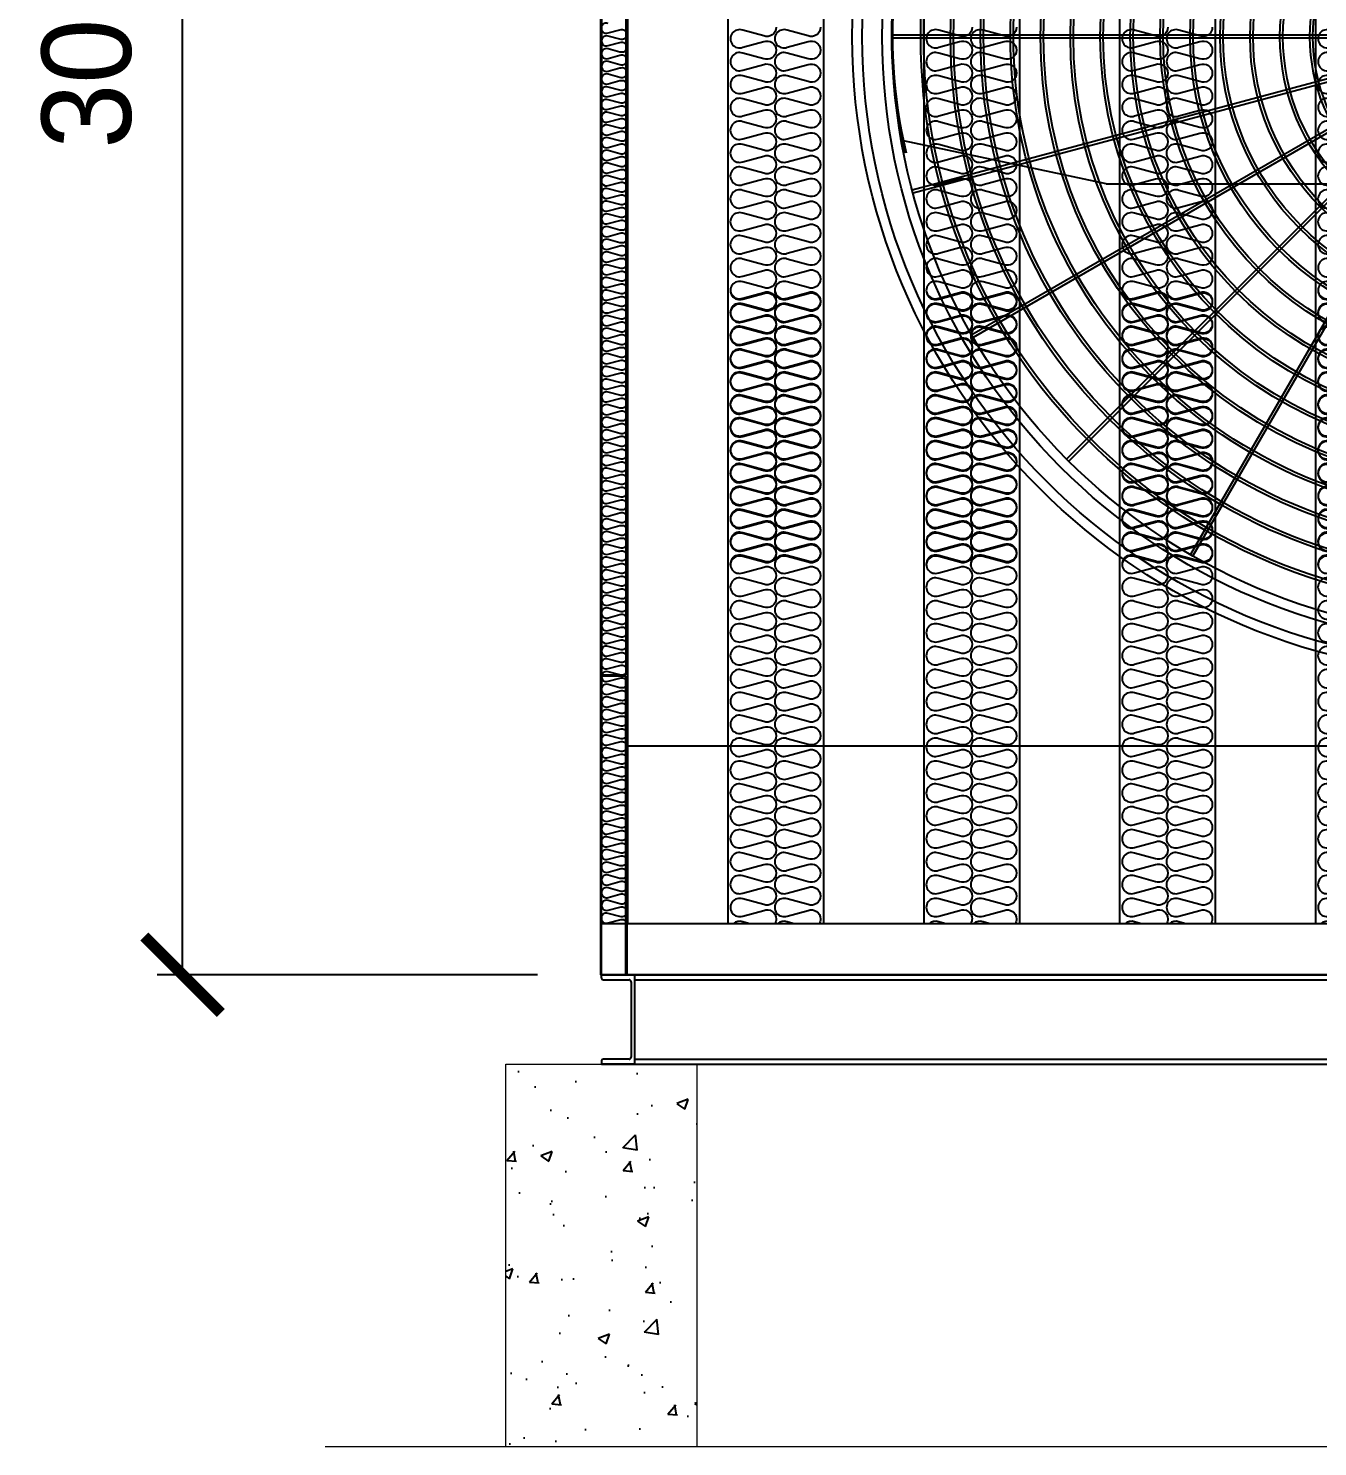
# Model space of a CAD drawing. Header units: millimetres. Extents: x 2376 to 31783, y 3878 to 24674.
# Drawn here: x 5422 to 7445, y 9331 to 11557 of the extents above; entities that cross this region are included whole.
import ezdxf

# ---------------------------------------------------------------- set-up
doc = ezdxf.new("R2010")
doc.units = ezdxf.units.MM
doc.linetypes.add('HIDDEN', pattern=[0.375, 0.25, -0.125])
for name, color, linetype in [('LINE', 7, 'Continuous'), ('SMS', 220, 'Continuous'), ('냉각탑', 4, 'Continuous'), ('냉각탑_dim', 1, 'Continuous'), ('냉각탑_찬넬방진', 1, 'Continuous')]:
    doc.layers.add(name, color=color, linetype=linetype)
doc.styles.add('HY울릉도L', font='')
doc.styles.get('HY울릉도L').set_extended_font_data('HY울릉도L')
doc.dimstyles.new('성지DIM', dxfattribs={"dimtxt": 3.5, "dimasz": 3, "dimexe": 1, "dimexo": 2.5, "dimgap": 2, "dimtad": 1, "dimdec": 0, "dimzin": 3, "dimdsep": 46, "dimtxsty": 'HY울릉도L', "dimblk": 'ARCHTICK', "dimcen": -2, "dimclrd": 256, "dimclre": 256, "dimclrt": 7, "dimadec": 0, "dimazin": 0, "dimtfac": 1, "dimtdec": 0, "dimtofl": 0, "dimtmove": 0, "dimatfit": 3, "dimfxl": 1, "dimtolj": 1, "dimtzin": 0, "dimlwe": -1, "dimarcsym": 0})

# ---------------------------------------------------------------- blocks, each defined once
blk = doc.blocks.new('_ArchTick')
at = {"color": 0, "linetype": 'ByBlock', "const_width": 0.15}
blk.add_lwpolyline([(-0.5, -0.5), (0.5, 0.5)], dxfattribs=at)
blk = doc.blocks.new('*D593')
at = {"layer": 'Defpoints', "color": 0, "transparency": 16777216}
for p in [(5664, 13071.8), (6321.2, 13071.8), (6321.2, 10071.8)]:
    blk.add_point(p, dxfattribs=at)
at = {"layer": '냉각탑_dim', "transparency": 16777216}
for p, q in [((6221.2, 13071.8), (5624, 13071.8)), ((6221.2, 10071.8), (5624, 10071.8))]:
    blk.add_line(p, q, dxfattribs=at)
at = {"layer": '냉각탑_dim', "lineweight": -2, "transparency": 16777216}
blk.add_line((5664, 10071.8), (5664, 13071.8), dxfattribs=at)
at = {"layer": '냉각탑_dim', "lineweight": -2, "transparency": 16777216, "xscale": 120, "yscale": 120, "zscale": 120}
for p, rotation in [((5664, 13071.8), 90), ((5664, 10071.8), 270)]:
    blk.add_blockref('_ArchTick', p, dxfattribs=dict(at, rotation=rotation))
at = {"layer": '냉각탑_dim', "color": 7, "transparency": 16777216, "insert": (5514, 11571.8), "char_height": 140, "attachment_point": 5, "rotation": 90, "style": 'HY울릉도L'}
blk.add_mtext('\\A1;3000', dxfattribs=at)
blk = doc.blocks.new('A$C1FB73ED1')
for p, q in [((1277, 1342.9), (1277, 2480)), ((1283, 1342.9), (1283, 2480)), ((1260.8, 1340), (966.5, 2438.3)), ((1266.6, 1341.6), (972.3, 2439.9)), ((1293.4, 1341.6), (1587.7, 2439.9)), ((1299.2, 1340), (1593.5, 2438.3)), ((1245.9, 1333), (677.4, 2317.7)), ((1251.1, 1336), (682.6, 2320.7)), ((1308.9, 1336), (1877.4, 2320.7)), ((1314.1, 1333), (1882.6, 2317.7)), ((1233.4, 1322.4), (429.4, 2126.4)), ((1237.6, 1326.6), (433.6, 2130.6)), ((1322.4, 1326.6), (2126.4, 2130.6)), ((1326.6, 1322.4), (2130.6, 2126.4)), ((1224, 1308.9), (239.3, 1877.4)), ((1227, 1314.1), (242.3, 1882.6)), ((1333, 1314.1), (2317.7, 1882.6)), ((1336, 1308.9), (2320.7, 1877.4)), ((1220, 1299.2), (121.7, 1593.5)), ((1340, 1299.2), (2438.3, 1593.5)), ((1218.4, 1293.4), (120.1, 1587.7)), ((1341.6, 1293.4), (2439.9, 1587.7)), ((1217.1, 1283), (80, 1283)), ((1342.9, 1283), (2480, 1283)), ((1217.1, 1277), (80, 1277)), ((1218.4, 1266.6), (120.1, 972.3)), ((1220, 1260.8), (121.7, 966.5)), ((1224, 1251.1), (239.3, 682.6)), ((1336, 1251.1), (2320.7, 682.6)), ((1340, 1260.8), (2438.3, 966.5)), ((1341.6, 1266.6), (2439.9, 972.3)), ((1342.9, 1277), (2480, 1277)), ((1227, 1245.9), (242.3, 677.4)), ((1233.4, 1237.6), (429.4, 433.6)), ((1237.6, 1233.4), (433.6, 429.4)), ((1245.9, 1227), (677.4, 242.3)), ((1251.1, 1224), (682.6, 239.3)), ((1308.9, 1224), (1877.4, 239.3)), ((1314.1, 1227), (1882.6, 242.3)), ((1322.4, 1233.4), (2126.4, 429.4)), ((1326.6, 1237.6), (2130.6, 433.6)), ((1333, 1245.9), (2317.7, 677.4)), ((1260.8, 1220), (966.5, 121.7)), ((1266.6, 1218.4), (972.3, 120.1)), ((1277, 1217.1), (1277, 80)), ((1283, 1217.1), (1283, 80)), ((1293.4, 1218.4), (1587.7, 120.1)), ((1299.2, 1220), (1593.5, 121.7))]:
    blk.add_line(p, q)
for radius in [1280, 1260, 1220, 1200]:
    blk.add_circle((1280, 1280), radius)
at = {"ltscale": 5}
for radius in [1143, 1137, 1083, 1077, 1023, 1017, 963, 957, 903, 897, 843, 837, 783, 777, 723, 717, 663, 657, 603, 597, 543, 537, 483, 477, 423, 417, 363, 357, 303, 297, 243, 237, 183, 177, 123, 117, 63, 57, 40, 21]:
    blk.add_circle((1280, 1280), radius, dxfattribs=at)
at = {"color": 7}
blk.add_circle((1280, 1280), 273.5, dxfattribs=at)
at = {"layer": 'LINE', "color": 7}
for p, q in [((1368.2, 2477.5), (1368.2, 1567)), ((985.2, 2053.4), (1071.5, 2459.4)), ((985.2, 2053.4), (985.2, 1550)), ((1130.8, 1567), (1369.4, 1567)), ((1130.8, 1567), (1369.4, 1567)), ((1130.8, 1567), (1130.8, 1549)), ((1130.8, 1567), (1130.8, 1549)), ((1369.4, 1567), (1369.4, 1549)), ((1369.4, 1567), (1369.4, 1549)), ((2111.5, 1574.8), (1550, 1574.8)), ((1550, 1429.2), (1550, 1574.8)), ((1550, 1429.2), (1550, 1574.8)), ((2111.5, 1574.8), (2457.5, 1488.5)), ((1130.8, 1550), (985.2, 1550)), ((1130.8, 1550), (985.2, 1550)), ((1130.8, 1549), (1230.5, 1549)), ((1130.8, 1549), (1230.5, 1549)), ((1329.5, 1549), (1369.4, 1549)), ((1329.5, 1549), (1369.4, 1549)), ((1549, 1429.2), (1549, 1329.5)), ((1549, 1429.2), (1549, 1329.5)), ((1567, 1429.2), (1549, 1429.2)), ((1567, 1429.2), (1549, 1429.2)), ((1567, 1429.2), (1567, 1190.6)), ((1567, 1429.2), (1567, 1190.6)), ((84.4, 1368.2), (993, 1368.2)), ((84.4, 1368.2), (993, 1368.2)), ((993, 1130.8), (993, 1369.4)), ((993, 1130.8), (993, 1369.4)), ((993, 1369.4), (1011, 1369.4)), ((993, 1369.4), (1011, 1369.4)), ((993, 1130.8), (993, 1369.4)), ((993, 1130.8), (993, 1369.4)), ((993, 1369.4), (1011, 1369.4)), ((993, 1369.4), (1011, 1369.4)), ((1011, 1329.5), (1011, 1369.4)), ((1011, 1329.5), (1011, 1369.4)), ((1011, 1329.5), (1011, 1369.4)), ((1011, 1329.5), (1011, 1369.4)), ((1011, 1130.8), (1011, 1230.5)), ((1011, 1130.8), (1011, 1230.5)), ((1011, 1130.8), (1011, 1230.5)), ((1011, 1130.8), (1011, 1230.5)), ((1549, 1230.5), (1549, 1190.6)), ((1549, 1230.5), (1549, 1190.6)), ((1567, 1190.6), (1549, 1190.6)), ((1567, 1190.6), (1549, 1190.6)), ((2475.6, 1191.8), (1567, 1191.8)), ((993, 1130.8), (1011, 1130.8)), ((993, 1130.8), (1011, 1130.8)), ((993, 1130.8), (1011, 1130.8)), ((993, 1130.8), (1011, 1130.8)), ((1010, 1130.8), (1010, 985.2)), ((1010, 1130.8), (1010, 985.2)), ((1010, 1130.8), (1010, 985.2)), ((1010, 1130.8), (1010, 985.2)), ((508.5, 985.2), (102.5, 1071.5)), ((1230.5, 1011), (1190.6, 1011)), ((1190.6, 993), (1190.6, 1011)), ((1230.5, 1011), (1190.6, 1011)), ((1190.6, 993), (1190.6, 1011)), ((1429.2, 1011), (1329.5, 1011)), ((1429.2, 1011), (1329.5, 1011)), ((1429.2, 993), (1429.2, 1011)), ((1429.2, 993), (1429.2, 1011)), ((1429.2, 1010), (1574.8, 1010)), ((1429.2, 1010), (1574.8, 1010)), ((1574.8, 506.6), (1574.8, 1010)), ((508.5, 985.2), (1010, 985.2)), ((508.5, 985.2), (1010, 985.2)), ((1429.2, 993), (1190.6, 993)), ((1429.2, 993), (1190.6, 993)), ((1191.8, 82.5), (1191.8, 993)), ((1574.8, 506.6), (1488.5, 100.6)), ((1512.8, 104.1), (1512.8, 106.1)), ((1166.8, 83), (1166.8, 85)), ((1393.2, 83), (1393.2, 85))]:
    blk.add_line(p, q, dxfattribs=at)
for points in [[(1272.3, 1594.4), (1268.5, 1587.9), (1272.3, 1581.4), (1279.8, 1581.4), (1283.5, 1587.9), (1279.8, 1594.4)], [(1272.3, 1594.4), (1268.5, 1587.9), (1272.3, 1581.4), (1279.8, 1581.4), (1283.5, 1587.9), (1279.8, 1594.4)], [(965.6, 1272.3), (972.1, 1268.5), (978.6, 1272.3), (978.6, 1279.8), (972.1, 1283.5), (965.6, 1279.8)], [(965.6, 1272.3), (972.1, 1268.5), (978.6, 1272.3), (978.6, 1279.8), (972.1, 1283.5), (965.6, 1279.8)], [(965.6, 1272.3), (972.1, 1268.5), (978.6, 1272.3), (978.6, 1279.8), (972.1, 1283.5), (965.6, 1279.8)], [(965.6, 1272.3), (972.1, 1268.5), (978.6, 1272.3), (978.6, 1279.8), (972.1, 1283.5), (965.6, 1279.8)], [(1594.4, 1287.7), (1587.9, 1291.5), (1581.4, 1287.7), (1581.4, 1280.2), (1587.9, 1276.5), (1594.4, 1280.2)], [(1594.4, 1287.7), (1587.9, 1291.5), (1581.4, 1287.7), (1581.4, 1280.2), (1587.9, 1276.5), (1594.4, 1280.2)], [(1287.7, 965.6), (1291.5, 972.1), (1287.7, 978.6), (1280.2, 978.6), (1276.5, 972.1), (1280.2, 965.6)], [(1287.7, 965.6), (1291.5, 972.1), (1287.7, 978.6), (1280.2, 978.6), (1276.5, 972.1), (1280.2, 965.6)]]:
    blk.add_lwpolyline(points, close=True, dxfattribs=at)
for centre, radius in [((1276, 1587.9), 8.5), ((1276, 1587.9), 8.5), ((1190.6, 1559), 2), ((1190.6, 1559), 2), ((1230.6, 1559), 2), ((1230.6, 1559), 2), ((1349.6, 1559), 2), ((1349.6, 1559), 2), ((1559, 1369.4), 2), ((1559, 1369.4), 2), ((1001, 1349.6), 2), ((1001, 1349.6), 2), ((1001, 1349.6), 2), ((1001, 1349.6), 2), ((1559, 1329.4), 2), ((1559, 1329.4), 2), ((972.1, 1276), 8.5), ((972.1, 1276), 8.5), ((972.1, 1276), 8.5), ((972.1, 1276), 8.5), ((1587.9, 1284), 8.5), ((1587.9, 1284), 8.5), ((1001, 1230.6), 2), ((1001, 1230.6), 2), ((1001, 1230.6), 2), ((1001, 1230.6), 2), ((1559, 1210.4), 2), ((1559, 1210.4), 2), ((1001, 1190.6), 2), ((1001, 1190.6), 2), ((1001, 1190.6), 2), ((1001, 1190.6), 2), ((1210.4, 1001), 2), ((1210.4, 1001), 2), ((1329.4, 1001), 2), ((1329.4, 1001), 2), ((1369.4, 1001), 2), ((1369.4, 1001), 2), ((1284, 972.1), 8.5), ((1284, 972.1), 8.5)]:
    blk.add_circle(centre, radius, dxfattribs=at)
for centre, radius, start, end in [((1280, 1483.4), 1000, 83.5007, 103.4595), ((1280, 1483.4), 998, 83.4876, 103.487), ((1481.5, 1280), 998, 353.4876, 13.487), ((1481.5, 1280), 1000, 353.5007, 13.4595), ((1078.5, 1280), 1000, 173.5007, 193.4595), ((1078.5, 1280), 998, 173.4876, 193.487), ((1280, 1076.6), 998, 263.4876, 283.487), ((1280, 1076.6), 1000, 263.5007, 283.4595)]:
    blk.add_arc(centre, radius, start, end, dxfattribs=at)
blk = doc.blocks.new('SP 200RT')
at = {"color": 7}
for p, q in [((-109298.6, -79919.9), (-109298.6, -82797.9)), ((-109148.6, -79919.9), (-109148.6, -82797.9))]:
    blk.add_line(p, q, dxfattribs=at)
blk.add_line((-109148.6, -82797.9), (-109298.6, -82797.9))
at = {"layer": 'SMS', "color": 5}
for points in [[(-109222.8, -81391.2, -0.524856), (-109242.3, -81404.7), (-109275.2, -81395.8, 1.449198), (-109275.2, -81422.6), (-109242.3, -81413.7, -0.524856), (-109222.8, -81427.1, -0.524856), (-109242.3, -81440.6), (-109275.2, -81431.7, 1.449198), (-109275.2, -81458.5), (-109242.3, -81449.6, -0.524856), (-109222.8, -81463.1, -0.524856), (-109242.3, -81476.5), (-109275.2, -81467.6, 1.449198), (-109275.2, -81494.4), (-109242.3, -81485.5, -0.524856), (-109222.8, -81499, -0.524856), (-109242.3, -81512.4), (-109275.2, -81503.5, 1.449198), (-109275.2, -81530.3), (-109242.3, -81521.4, -0.524856), (-109222.8, -81534.9, -0.524856), (-109242.3, -81548.3), (-109275.2, -81539.4, 1.449198), (-109275.2, -81566.3), (-109242.3, -81557.4, -0.524856), (-109222.8, -81570.8, -0.524856), (-109242.3, -81584.2), (-109275.2, -81575.3, 1.449198), (-109275.2, -81602.2), (-109242.3, -81593.3, -0.524856), (-109222.8, -81606.7, -0.524856), (-109242.3, -81620.1), (-109275.2, -81611.2, 1.449198), (-109275.2, -81638.1), (-109242.3, -81629.2, -0.524856), (-109222.8, -81642.6, -0.524856), (-109242.3, -81656), (-109275.2, -81647.1, 1.449198), (-109275.2, -81674), (-109242.3, -81665.1, -0.524856), (-109222.8, -81678.5, -0.524856), (-109242.3, -81691.9), (-109275.2, -81683, 1.449198), (-109275.2, -81709.9), (-109242.3, -81701, -0.524856), (-109222.8, -81714.4, -0.524856), (-109242.3, -81727.9), (-109275.2, -81718.9, 1.449198), (-109275.2, -81745.8), (-109242.3, -81736.9, -0.524856), (-109222.8, -81750.3, -0.524856), (-109242.3, -81763.8), (-109275.2, -81754.9, 1.449198), (-109275.2, -81781.7), (-109242.3, -81772.8, -0.524856), (-109222.8, -81786.2, -0.524856), (-109242.3, -81799.7), (-109275.2, -81790.8, 1.449198), (-109275.2, -81817.6), (-109242.3, -81808.7, -0.524856), (-109222.8, -81822.2, -0.524856), (-109242.3, -81835.6), (-109275.2, -81826.7, 1.449198), (-109275.2, -81853.5), (-109242.3, -81844.6, -0.524856), (-109222.8, -81858.1, -0.524856), (-109242.3, -81871.5), (-109275.2, -81862.6, 1.449198), (-109275.2, -81889.4), (-109242.3, -81880.5, -0.524856), (-109222.8, -81894, -0.524856), (-109242.3, -81907.4), (-109275.2, -81898.5, 1.449198), (-109275.2, -81925.4), (-109242.3, -81916.5, -0.524856), (-109222.8, -81929.9, -0.524856), (-109242.3, -81943.3), (-109275.2, -81934.4, 1.449198), (-109275.2, -81961.3), (-109242.3, -81952.4, -0.524856), (-109222.8, -81965.8, -0.524856), (-109242.3, -81979.2), (-109275.2, -81970.3, 1.449198), (-109275.2, -81997.2), (-109242.3, -81988.3, -0.524856), (-109222.8, -82001.7, -0.524856), (-109242.3, -82015.1), (-109275.2, -82006.2, 1.449198), (-109275.2, -82033.1), (-109242.3, -82024.2, -0.524856), (-109222.8, -82037.6, -0.524856), (-109242.3, -82051), (-109275.2, -82042.1, 1.449198), (-109275.2, -82069), (-109242.3, -82060.1, -0.524856), (-109222.8, -82073.5, -0.524856), (-109242.3, -82087), (-109275.2, -82078, 1.449198), (-109275.2, -82104.9), (-109242.3, -82096, -0.524856), (-109222.8, -82109.4, -0.524856), (-109242.3, -82122.9), (-109275.2, -82114, 1.449198), (-109275.2, -82140.8), (-109242.3, -82131.9, -0.524856), (-109222.8, -82145.3, -0.524856), (-109242.3, -82158.8), (-109275.2, -82149.9, 1.449198), (-109275.2, -82176.7), (-109242.3, -82167.8, -0.524856), (-109222.8, -82181.3, -0.524856), (-109242.3, -82194.7), (-109275.2, -82185.8, 0.440524), (-109294.1, -82195.3, 0.440524)], [(-109153.2, -81391.2, -0.524856), (-109172.6, -81404.7), (-109205.5, -81395.8, 1.449198), (-109205.5, -81422.6), (-109172.6, -81413.7, -0.524856), (-109153.2, -81427.1, -0.524856), (-109172.6, -81440.6), (-109205.5, -81431.7, 1.449198), (-109205.5, -81458.5), (-109172.6, -81449.6, -0.524856), (-109153.2, -81463.1, -0.524856), (-109172.6, -81476.5), (-109205.5, -81467.6, 1.449198), (-109205.5, -81494.4), (-109172.6, -81485.5, -0.524856), (-109153.2, -81499, -0.524856), (-109172.6, -81512.4), (-109205.5, -81503.5, 1.449198), (-109205.5, -81530.3), (-109172.6, -81521.4, -0.524856), (-109153.2, -81534.9, -0.524856), (-109172.6, -81548.3), (-109205.5, -81539.4, 1.449198), (-109205.5, -81566.3), (-109172.6, -81557.4, -0.524856), (-109153.2, -81570.8, -0.524856), (-109172.6, -81584.2), (-109205.5, -81575.3, 1.449198), (-109205.5, -81602.2), (-109172.6, -81593.3, -0.524856), (-109153.2, -81606.7, -0.524856), (-109172.6, -81620.1), (-109205.5, -81611.2, 1.449198), (-109205.5, -81638.1), (-109172.6, -81629.2, -0.524856), (-109153.2, -81642.6, -0.524856), (-109172.6, -81656), (-109205.5, -81647.1, 1.449198), (-109205.5, -81674), (-109172.6, -81665.1, -0.524856), (-109153.2, -81678.5, -0.524856), (-109172.6, -81691.9), (-109205.5, -81683, 1.449198), (-109205.5, -81709.9), (-109172.6, -81701, -0.524856), (-109153.2, -81714.4, -0.524856), (-109172.6, -81727.9), (-109205.5, -81718.9, 1.449198), (-109205.5, -81745.8), (-109172.6, -81736.9, -0.524856), (-109153.2, -81750.3, -0.524856), (-109172.6, -81763.8), (-109205.5, -81754.9, 1.449198), (-109205.5, -81781.7), (-109172.6, -81772.8, -0.524856), (-109153.2, -81786.2, -0.524856), (-109172.6, -81799.7), (-109205.5, -81790.8, 1.449198), (-109205.5, -81817.6), (-109172.6, -81808.7, -0.524856), (-109153.2, -81822.2, -0.524856), (-109172.6, -81835.6), (-109205.5, -81826.7, 1.449198), (-109205.5, -81853.5), (-109172.6, -81844.6, -0.524856), (-109153.2, -81858.1, -0.524856), (-109172.6, -81871.5), (-109205.5, -81862.6, 1.449198), (-109205.5, -81889.4), (-109172.6, -81880.5, -0.524856), (-109153.2, -81894, -0.524856), (-109172.6, -81907.4), (-109205.5, -81898.5, 1.449198), (-109205.5, -81925.4), (-109172.6, -81916.5, -0.524856), (-109153.2, -81929.9, -0.524856), (-109172.6, -81943.3), (-109205.5, -81934.4, 1.449198), (-109205.5, -81961.3), (-109172.6, -81952.4, -0.524856), (-109153.2, -81965.8, -0.524856), (-109172.6, -81979.2), (-109205.5, -81970.3, 1.449198), (-109205.5, -81997.2), (-109172.6, -81988.3, -0.524856), (-109153.2, -82001.7, -0.524856), (-109172.6, -82015.1), (-109205.5, -82006.2, 1.449198), (-109205.5, -82033.1), (-109172.6, -82024.2, -0.524856), (-109153.2, -82037.6, -0.524856), (-109172.6, -82051), (-109205.5, -82042.1, 1.449198), (-109205.5, -82069), (-109172.6, -82060.1, -0.524856), (-109153.2, -82073.5, -0.524856), (-109172.6, -82087), (-109205.5, -82078, 1.449198), (-109205.5, -82104.9), (-109172.6, -82096, -0.524856), (-109153.2, -82109.4, -0.524856), (-109172.6, -82122.9), (-109205.5, -82114, 1.449198), (-109205.5, -82140.8), (-109172.6, -82131.9, -0.524856), (-109153.2, -82145.3, -0.524856), (-109172.6, -82158.8), (-109205.5, -82149.9, 1.449198), (-109205.5, -82176.7), (-109172.6, -82167.8, -0.524856), (-109153.2, -82181.3, -0.524856), (-109172.6, -82194.7), (-109205.5, -82185.8, 0.440524), (-109224.5, -82195.3, 0.440524)], [(-109294.2, -81806.4, 0.446849), (-109275.2, -81816.2), (-109242.3, -81807.3, -0.524856), (-109222.8, -81820.8, -0.524856), (-109242.3, -81834.2), (-109275.2, -81825.3, 1.449198), (-109275.2, -81852.2), (-109242.3, -81843.3, -0.524856), (-109222.8, -81856.7, -0.524856), (-109242.3, -81870.1), (-109275.2, -81861.2, 1.449198), (-109275.2, -81888.1), (-109242.3, -81879.2, -0.524856), (-109222.8, -81892.6, -0.524856), (-109242.3, -81906), (-109275.2, -81897.1, 1.449198), (-109275.2, -81924), (-109242.3, -81915.1, -0.524856), (-109222.8, -81928.5, -0.524856), (-109242.3, -81941.9), (-109275.2, -81933, 1.449198), (-109275.2, -81959.9), (-109242.3, -81951, -0.524856), (-109222.8, -81964.4, -0.524856), (-109242.3, -81977.8), (-109275.2, -81968.9, 1.449198), (-109275.2, -81995.8), (-109242.3, -81986.9, -0.524856), (-109222.8, -82000.3, -0.524856), (-109242.3, -82013.8), (-109275.2, -82004.8, 1.449198), (-109275.2, -82031.7), (-109242.3, -82022.8, -0.524856), (-109222.8, -82036.2, -0.524856), (-109242.3, -82049.7), (-109275.2, -82040.8, 1.449198), (-109275.2, -82067.6), (-109242.3, -82058.7, -0.524856), (-109222.8, -82072.1, -0.524856), (-109242.3, -82085.6), (-109275.2, -82076.7, 1.449198), (-109275.2, -82103.5), (-109242.3, -82094.6, -0.524856), (-109222.8, -82108.1, -0.524856), (-109242.3, -82121.5), (-109275.2, -82112.6, 1.449198), (-109275.2, -82139.4), (-109242.3, -82130.5, -0.524856), (-109222.8, -82144, -0.524856), (-109242.3, -82157.4), (-109275.2, -82148.5, 1.449198), (-109275.2, -82175.3), (-109242.3, -82166.4, -0.524856), (-109222.8, -82179.9, -0.524856), (-109242.3, -82193.3), (-109275.2, -82184.4, 1.449198), (-109275.2, -82211.3), (-109242.3, -82202.4, -0.524856), (-109222.8, -82215.8, -0.524856), (-109242.3, -82229.2), (-109275.2, -82220.3, 1.449198), (-109275.2, -82247.2), (-109242.3, -82238.3, -0.524856), (-109222.8, -82251.7, -0.524856), (-109242.3, -82265.1), (-109275.2, -82256.2, 1.449198), (-109275.2, -82283.1), (-109242.3, -82274.2, -0.524856), (-109222.8, -82287.6, -0.524856), (-109242.3, -82301), (-109275.2, -82292.1, 1.449198), (-109275.2, -82319), (-109242.3, -82310.1, -0.524856), (-109222.8, -82323.5, -0.524856), (-109242.3, -82336.9), (-109275.2, -82328, 1.449198), (-109275.2, -82354.9), (-109242.3, -82346, -0.524856), (-109222.8, -82359.4, -0.524856), (-109242.3, -82372.9), (-109275.2, -82363.9, 1.449198), (-109275.2, -82390.8), (-109242.3, -82381.9, -0.524856), (-109222.8, -82395.3, -0.524856), (-109242.3, -82408.8), (-109275.2, -82399.9, 1.449198), (-109275.2, -82426.7), (-109242.3, -82417.8, -0.524856), (-109222.8, -82431.2, -0.524856), (-109242.3, -82444.7), (-109275.2, -82435.8, 1.449198), (-109275.2, -82462.6), (-109242.3, -82453.7, -0.524856), (-109222.8, -82467.2, -0.524856), (-109242.3, -82480.6), (-109275.2, -82471.7, 1.449198), (-109275.2, -82498.5), (-109242.3, -82489.6, -0.524856), (-109222.8, -82503.1, -0.524856), (-109242.3, -82516.5), (-109275.2, -82507.6, 1.449198), (-109275.2, -82534.4), (-109242.3, -82525.5, -0.524856), (-109222.8, -82539, -0.524856), (-109242.3, -82552.4), (-109275.2, -82543.5, 1.449198), (-109275.2, -82570.4), (-109242.3, -82561.5, -0.524856), (-109222.8, -82574.9, -0.524856), (-109242.3, -82588.3), (-109275.2, -82579.4, 1.449198), (-109275.2, -82606.3), (-109242.3, -82597.4, -0.524856), (-109222.8, -82610.8, -0.524856), (-109242.3, -82624.2), (-109275.2, -82615.3, 1.449198), (-109275.2, -82642.2), (-109242.3, -82633.3, -0.524856), (-109222.8, -82646.7, -0.524856), (-109242.3, -82660.1), (-109275.2, -82651.2, 1.449198), (-109275.2, -82678.1), (-109242.3, -82669.2, -0.524856), (-109222.8, -82682.6, -0.524856), (-109242.3, -82696), (-109275.2, -82687.1, 1.449198), (-109275.2, -82714), (-109242.3, -82705.1, -0.524856), (-109222.8, -82718.5, -0.524856), (-109242.3, -82732), (-109275.2, -82723, 1.449198), (-109275.2, -82749.9), (-109242.3, -82741, -0.524856), (-109222.8, -82754.4, -0.524856), (-109242.3, -82767.9), (-109275.2, -82759, 1.449198), (-109275.2, -82785.8), (-109242.3, -82776.9, -0.524856), (-109222.8, -82790.3, -0.1385), (-109224.9, -82797.9, -0.1385)], [(-109224.5, -81806.4, 0.446849), (-109205.5, -81816.2), (-109172.6, -81807.3, -0.524856), (-109153.2, -81820.8, -0.524856), (-109172.6, -81834.2), (-109205.5, -81825.3, 1.449198), (-109205.5, -81852.2), (-109172.6, -81843.3, -0.524856), (-109153.2, -81856.7, -0.524856), (-109172.6, -81870.1), (-109205.5, -81861.2, 1.449198), (-109205.5, -81888.1), (-109172.6, -81879.2, -0.524856), (-109153.2, -81892.6, -0.524856), (-109172.6, -81906), (-109205.5, -81897.1, 1.449198), (-109205.5, -81924), (-109172.6, -81915.1, -0.524856), (-109153.2, -81928.5, -0.524856), (-109172.6, -81941.9), (-109205.5, -81933, 1.449198), (-109205.5, -81959.9), (-109172.6, -81951, -0.524856), (-109153.2, -81964.4, -0.524856), (-109172.6, -81977.8), (-109205.5, -81968.9, 1.449198), (-109205.5, -81995.8), (-109172.6, -81986.9, -0.524856), (-109153.2, -82000.3, -0.524856), (-109172.6, -82013.8), (-109205.5, -82004.8, 1.449198), (-109205.5, -82031.7), (-109172.6, -82022.8, -0.524856), (-109153.2, -82036.2, -0.524856), (-109172.6, -82049.7), (-109205.5, -82040.8, 1.449198), (-109205.5, -82067.6), (-109172.6, -82058.7, -0.524856), (-109153.2, -82072.1, -0.524856), (-109172.6, -82085.6), (-109205.5, -82076.7, 1.449198), (-109205.5, -82103.5), (-109172.6, -82094.6, -0.524856), (-109153.2, -82108.1, -0.524856), (-109172.6, -82121.5), (-109205.5, -82112.6, 1.449198), (-109205.5, -82139.4), (-109172.6, -82130.5, -0.524856), (-109153.2, -82144, -0.524856), (-109172.6, -82157.4), (-109205.5, -82148.5, 1.449198), (-109205.5, -82175.3), (-109172.6, -82166.4, -0.524856), (-109153.2, -82179.9, -0.524856), (-109172.6, -82193.3), (-109205.5, -82184.4, 1.449198), (-109205.5, -82211.3), (-109172.6, -82202.4, -0.524856), (-109153.2, -82215.8, -0.524856), (-109172.6, -82229.2), (-109205.5, -82220.3, 1.449198), (-109205.5, -82247.2), (-109172.6, -82238.3, -0.524856), (-109153.2, -82251.7, -0.524856), (-109172.6, -82265.1), (-109205.5, -82256.2, 1.449198), (-109205.5, -82283.1), (-109172.6, -82274.2, -0.524856), (-109153.2, -82287.6, -0.524856), (-109172.6, -82301), (-109205.5, -82292.1, 1.449198), (-109205.5, -82319), (-109172.6, -82310.1, -0.524856), (-109153.2, -82323.5, -0.524856), (-109172.6, -82336.9), (-109205.5, -82328, 1.449198), (-109205.5, -82354.9), (-109172.6, -82346, -0.524856), (-109153.2, -82359.4, -0.524856), (-109172.6, -82372.9), (-109205.5, -82363.9, 1.449198), (-109205.5, -82390.8), (-109172.6, -82381.9, -0.524856), (-109153.2, -82395.3, -0.524856), (-109172.6, -82408.8), (-109205.5, -82399.9, 1.449198), (-109205.5, -82426.7), (-109172.6, -82417.8, -0.524856), (-109153.2, -82431.2, -0.524856), (-109172.6, -82444.7), (-109205.5, -82435.8, 1.449198), (-109205.5, -82462.6), (-109172.6, -82453.7, -0.524856), (-109153.2, -82467.2, -0.524856), (-109172.6, -82480.6), (-109205.5, -82471.7, 1.449198), (-109205.5, -82498.5), (-109172.6, -82489.6, -0.524856), (-109153.2, -82503.1, -0.524856), (-109172.6, -82516.5), (-109205.5, -82507.6, 1.449198), (-109205.5, -82534.4), (-109172.6, -82525.5, -0.524856), (-109153.2, -82539, -0.524856), (-109172.6, -82552.4), (-109205.5, -82543.5, 1.449198), (-109205.5, -82570.4), (-109172.6, -82561.5, -0.524856), (-109153.2, -82574.9, -0.524856), (-109172.6, -82588.3), (-109205.5, -82579.4, 1.449198), (-109205.5, -82606.3), (-109172.6, -82597.4, -0.524856), (-109153.2, -82610.8, -0.524856), (-109172.6, -82624.2), (-109205.5, -82615.3, 1.449198), (-109205.5, -82642.2), (-109172.6, -82633.3, -0.524856), (-109153.2, -82646.7, -0.524856), (-109172.6, -82660.1), (-109205.5, -82651.2, 1.449198), (-109205.5, -82678.1), (-109172.6, -82669.2, -0.524856), (-109153.2, -82682.6, -0.524856), (-109172.6, -82696), (-109205.5, -82687.1, 1.449198), (-109205.5, -82714), (-109172.6, -82705.1, -0.524856), (-109153.2, -82718.5, -0.524856), (-109172.6, -82732), (-109205.5, -82723, 1.449198), (-109205.5, -82749.9), (-109172.6, -82741, -0.524856), (-109153.2, -82754.4, -0.524856), (-109172.6, -82767.9), (-109205.5, -82759, 1.449198), (-109205.5, -82785.8), (-109172.6, -82776.9, -0.524856), (-109153.2, -82790.3, -0.1385), (-109155.3, -82797.9, -0.1385)], [(-109275.2, -82185.8, 1.449198), (-109275.2, -82212.6), (-109242.3, -82203.7, -0.524856), (-109222.8, -82217.2, -0.524856), (-109242.3, -82230.6), (-109275.2, -82221.7, 0.54148), (-109294.6, -82235.9, 0.54148)], [(-109205.5, -82185.8, 1.449198), (-109205.5, -82212.6), (-109172.6, -82203.7, -0.524856), (-109153.2, -82217.2, -0.524856), (-109172.6, -82230.6), (-109205.5, -82221.7, 0.54148), (-109225, -82235.9, 0.54148)], [(-109264.1, -82797.9), (-109275.2, -82794.9, 0.287554), (-109290.1, -82797.9)], [(-109194.5, -82797.9), (-109205.5, -82794.9, 0.287554), (-109220.5, -82797.9)]]:
    blk.add_lwpolyline(points, format="xyb", dxfattribs=at)
blk = doc.blocks.new('3')
for p, q in [((6320.3, 13071.8), (6320.3, 10071.8)), ((6321.2, 12704.3), (6321.2, 10542.5)), ((6359.7, 12704.3), (6359.7, 10542.5)), ((6361.5, 10570.6), (6361.5, 10542.5)), ((6321.2, 10542.5), (6359.7, 10542.5)), ((6321.2, 10540.6), (6321.2, 10261.2)), ((6321.2, 10071.8), (6321.2, 10540.6)), ((6321.2, 10540.6), (6359.7, 10540.6)), ((6359.7, 10071.8), (6359.7, 10540.6)), ((6361.5, 10167.5), (6361.5, 10430.9)), ((6361.5, 10430.9), (9020, 10430.9)), ((6361.5, 10071.8), (6361.5, 10165.6)), ((6320.3, 10071.8), (8175.3, 10071.8)), ((9020, 10071.8), (6321.2, 10071.8)), ((6359.7, 10071.8), (6321.2, 10071.8)), ((6359.7, 10071.8), (6321.2, 10071.8)), ((7444.3, 10071.8), (6361.5, 10071.8)), ((9020, 10071.8), (6361.5, 10071.8))]:
    blk.add_line(p, q)
at = {"color": 7}
for p, q in [((6320.3, 13071.8), (6320.3, 10071.8)), ((6362.3, 13071.8), (6362.3, 10151.8)), ((9020.3, 10151.8), (6320.3, 10151.8)), ((6320.3, 10071.8), (8175.3, 10071.8))]:
    blk.add_line(p, q, dxfattribs=at)
at = {"ltscale": 500}
blk.add_lwpolyline([(6320.3, 13071.8), (9020, 13071.8), (9020, 10071.8), (6320.3, 10071.8)], close=True, dxfattribs=at)
at = {"layer": 'SMS', "color": 5}
for points in [[(6332.1, 11564.6, 1.449198), (6332.1, 11549.6), (6350.3, 11554.6, -0.524856), (6361.1, 11547.1, -0.524856), (6350.3, 11539.7), (6332.1, 11544.6, 1.449198), (6332.1, 11529.7), (6350.3, 11534.6, -0.524856), (6361.1, 11527.2, -0.524856), (6350.3, 11519.7), (6332.1, 11524.7, 1.449198), (6332.1, 11509.7), (6350.3, 11514.7, -0.524856), (6361.1, 11507.2, -0.524856), (6350.3, 11499.8), (6332.1, 11504.7, 1.449198), (6332.1, 11489.8), (6350.3, 11494.7, -0.524856), (6361.1, 11487.3, -0.524856), (6350.3, 11479.8), (6332.1, 11484.8, 1.449198), (6332.1, 11469.8), (6350.3, 11474.8, -0.524856), (6361.1, 11467.3, -0.524856), (6350.3, 11459.9), (6332.1, 11464.8, 1.449198), (6332.1, 11449.9), (6350.3, 11454.8, -0.524856), (6361.1, 11447.4, -0.524856), (6350.3, 11439.9), (6332.1, 11444.9, 1.449198), (6332.1, 11429.9), (6350.3, 11434.9, -0.524856), (6361.1, 11427.4, -0.524856), (6350.3, 11420), (6332.1, 11424.9, 1.449198), (6332.1, 11410), (6350.3, 11414.9, -0.524856), (6361.1, 11407.5, -0.524856), (6350.3, 11400), (6332.1, 11405, 1.449198), (6332.1, 11390), (6350.3, 11395, -0.524856), (6361.1, 11387.5, -0.524856), (6350.3, 11380.1), (6332.1, 11385, 1.449198), (6332.1, 11370.1), (6350.3, 11375, -0.524856), (6361.1, 11367.6, -0.524856), (6350.3, 11360.1), (6332.1, 11365.1, 1.449198), (6332.1, 11350.1), (6350.3, 11355.1, -0.524856), (6361.1, 11347.6, -0.417249), (6353.1, 11339.6)], [(6321.5, 11355.6, 0.446849), (6332.1, 11350.1), (6350.3, 11355.1, -0.524856), (6361.1, 11347.6, -0.524856), (6350.3, 11340.2), (6332.1, 11345.1, 1.449198), (6332.1, 11330.2), (6350.3, 11335.1, -0.524856), (6361.1, 11327.7, -0.524856), (6350.3, 11320.2), (6332.1, 11325.2, 1.449198), (6332.1, 11310.2), (6350.3, 11315.2, -0.524856), (6361.1, 11307.7, -0.524856), (6350.3, 11300.3), (6332.1, 11305.2, 1.449198), (6332.1, 11290.3), (6350.3, 11295.2, -0.524856), (6361.1, 11287.8, -0.524856), (6350.3, 11280.3), (6332.1, 11285.3, 1.449198), (6332.1, 11270.3), (6350.3, 11275.3, -0.524856), (6361.1, 11267.8, -0.524856), (6350.3, 11260.4), (6332.1, 11265.3, 1.449198), (6332.1, 11250.4), (6350.3, 11255.3, -0.524856), (6361.1, 11247.9, -0.524856), (6350.3, 11240.4), (6332.1, 11245.4, 1.449198), (6332.1, 11230.4), (6350.3, 11235.4, -0.524856), (6361.1, 11227.9, -0.524856), (6350.3, 11220.5), (6332.1, 11225.4, 1.449198), (6332.1, 11210.5), (6350.3, 11215.4, -0.524856), (6361.1, 11208, -0.524856), (6350.3, 11200.5), (6332.1, 11205.5, 1.449198), (6332.1, 11190.5), (6350.3, 11195.5, -0.524856), (6361.1, 11188, -0.524856), (6350.3, 11180.6), (6332.1, 11185.5, 1.449198), (6332.1, 11170.6), (6350.3, 11175.5, -0.524856), (6361.1, 11168.1, -0.524856), (6350.3, 11160.6), (6332.1, 11165.6, 1.449198), (6332.1, 11150.6), (6350.3, 11155.6, -0.524856), (6361.1, 11148.1, -0.524856), (6350.3, 11140.7), (6332.1, 11145.6, 1.449198), (6332.1, 11130.7), (6350.3, 11135.6, -0.524856), (6361.1, 11128.2, -0.524856), (6350.3, 11120.7), (6332.1, 11125.7, 1.449198), (6332.1, 11110.7), (6350.3, 11115.7, -0.524856), (6361.1, 11108.2, -0.524856), (6350.3, 11100.8), (6332.1, 11105.7, 1.449198), (6332.1, 11090.8), (6350.3, 11095.7, -0.524856), (6361.1, 11088.3, -0.524856), (6350.3, 11080.8), (6332.1, 11085.8, 1.449198), (6332.1, 11070.8), (6350.3, 11075.8, -0.524856), (6361.1, 11068.3, -0.524856), (6350.3, 11060.9), (6332.1, 11065.8, 1.449198), (6332.1, 11050.9), (6350.3, 11055.8, -0.524856), (6361.1, 11048.4, -0.524856), (6350.3, 11040.9), (6332.1, 11045.9, 1.449198), (6332.1, 11030.9), (6350.3, 11035.9, -0.524856), (6361.1, 11028.4, -0.524856), (6350.3, 11021), (6332.1, 11025.9, 1.449198), (6332.1, 11011), (6350.3, 11015.9, -0.524856), (6361.1, 11008.5, -0.524856), (6350.3, 11001), (6332.1, 11006, 1.449198), (6332.1, 10991), (6350.3, 10996, -0.524856), (6361.1, 10988.5, -0.524856), (6350.3, 10981.1), (6332.1, 10986, 1.449198), (6332.1, 10971.1), (6350.3, 10976, -0.524856), (6361.1, 10968.6, -0.524856), (6350.3, 10961.1), (6332.1, 10966.1, 1.449198), (6332.1, 10951.1), (6350.3, 10956.1, -0.524856), (6361.1, 10948.6, -0.524856), (6350.3, 10941.2), (6332.1, 10946.1, 1.449198), (6332.1, 10931.2), (6350.3, 10936.1, -0.524856), (6361.1, 10928.7, -0.524856), (6350.3, 10921.2), (6332.1, 10926.2, 1.449198), (6332.1, 10911.2), (6350.3, 10916.2, -0.524856), (6361.1, 10908.7, -0.524856), (6350.3, 10901.3), (6332.1, 10906.2, 1.449198), (6332.1, 10891.3), (6350.3, 10896.2, -0.524856), (6361.1, 10888.8, -0.524856), (6350.3, 10881.3), (6332.1, 10886.3, 1.449198), (6332.1, 10871.3), (6350.3, 10876.3, -0.524856), (6361.1, 10868.8, -0.524856), (6350.3, 10861.4), (6332.1, 10866.3, 1.449198), (6332.1, 10851.4), (6350.3, 10856.3, -0.524856), (6361.1, 10848.9, -0.524856), (6350.3, 10841.4), (6332.1, 10846.4, 1.449198), (6332.1, 10831.4), (6350.3, 10836.4, -0.524856), (6361.1, 10828.9, -0.524856), (6350.3, 10821.5), (6332.1, 10826.4, 1.449198), (6332.1, 10811.5), (6350.3, 10816.4, -0.524856), (6361.1, 10809, -0.524856), (6350.3, 10801.5), (6332.1, 10806.5, 1.449198), (6332.1, 10791.5), (6350.3, 10796.5, -0.524856), (6361.1, 10789, -0.524856), (6350.3, 10781.6), (6332.1, 10786.5, 1.449198), (6332.1, 10771.6), (6350.3, 10776.5, -0.524856), (6361.1, 10769.1, -0.417249), (6353.1, 10761.1)], [(6321.5, 10777, 0.446849), (6332.1, 10771.6), (6350.3, 10776.5, -0.524856), (6361.1, 10769.1, -0.524856), (6350.3, 10761.6), (6332.1, 10766.6, 1.449198), (6332.1, 10751.6), (6350.3, 10756.6, -0.524856), (6361.1, 10749.1, -0.524856), (6350.3, 10741.7), (6332.1, 10746.6, 1.449198), (6332.1, 10731.7), (6350.3, 10736.6, -0.524856), (6361.1, 10729.2, -0.524856), (6350.3, 10721.7), (6332.1, 10726.7, 1.449198), (6332.1, 10711.7), (6350.3, 10716.7, -0.524856), (6361.1, 10709.2, -0.524856), (6350.3, 10701.8), (6332.1, 10706.7, 1.449198), (6332.1, 10691.8), (6350.3, 10696.7, -0.524856), (6361.1, 10689.3, -0.524856), (6350.3, 10681.8), (6332.1, 10686.8, 1.449198), (6332.1, 10671.8), (6350.3, 10676.8, -0.524856), (6361.1, 10669.3, -0.524856), (6350.3, 10661.9), (6332.1, 10666.8, 1.449198), (6332.1, 10651.9), (6350.3, 10656.8, -0.524856), (6361.1, 10649.4, -0.524856), (6350.3, 10641.9), (6332.1, 10646.9, 1.449198), (6332.1, 10631.9), (6350.3, 10636.9, -0.524856), (6361.1, 10629.4, -0.524856), (6350.3, 10622), (6332.1, 10626.9, 1.449198), (6332.1, 10612), (6350.3, 10616.9, -0.524856), (6361.1, 10609.5, -0.524856), (6350.3, 10602), (6332.1, 10607, 1.449198), (6332.1, 10592), (6350.3, 10597, -0.524856), (6361.1, 10589.5, -0.524856), (6350.3, 10582.1), (6332.1, 10587, 1.449198), (6332.1, 10572.1), (6350.3, 10577, -0.524856), (6361.1, 10569.6, -0.524856), (6350.3, 10562.1), (6332.1, 10567.1, 1.449198), (6332.1, 10552.1), (6350.3, 10557.1, -0.524856), (6361.1, 10549.6, -0.524856), (6350.3, 10542.2), (6332.1, 10547.1, 1.449198), (6332.1, 10532.2), (6350.3, 10537.1, -0.524856), (6361.1, 10529.7, -0.524856), (6350.3, 10522.2), (6332.1, 10527.2, 1.449198), (6332.1, 10512.2), (6350.3, 10517.2, -0.524856), (6361.1, 10509.7, -0.524856), (6350.3, 10502.3), (6332.1, 10507.2, 1.449198), (6332.1, 10492.3), (6350.3, 10497.2, -0.524856), (6361.1, 10489.8, -0.524856), (6350.3, 10482.3), (6332.1, 10487.3, 1.449198), (6332.1, 10472.3), (6350.3, 10477.3, -0.524856), (6361.1, 10469.8, -0.524856), (6350.3, 10462.4), (6332.1, 10467.3, 1.449198), (6332.1, 10452.4), (6350.3, 10457.3, -0.524856), (6361.1, 10449.9, -0.524856), (6350.3, 10442.4), (6332.1, 10447.4, 1.449198), (6332.1, 10432.4), (6350.3, 10437.4, -0.524856), (6361.1, 10429.9, -0.524856), (6350.3, 10422.5), (6332.1, 10427.4, 1.449198), (6332.1, 10412.5), (6350.3, 10417.4, -0.524856), (6361.1, 10410, -0.524856), (6350.3, 10402.5), (6332.1, 10407.5, 1.449198), (6332.1, 10392.5), (6350.3, 10397.5, -0.524856), (6361.1, 10390, -0.524856), (6350.3, 10382.6), (6332.1, 10387.5, 1.449198), (6332.1, 10372.6), (6350.3, 10377.5, -0.524856), (6361.1, 10370.1, -0.524856), (6350.3, 10362.6), (6332.1, 10367.6, 1.449198), (6332.1, 10352.6), (6350.3, 10357.6, -0.524856), (6361.1, 10350.1, -0.524856), (6350.3, 10342.7), (6332.1, 10347.6, 1.449198), (6332.1, 10332.7), (6350.3, 10337.6, -0.524856), (6361.1, 10330.2, -0.524856), (6350.3, 10322.7), (6332.1, 10327.7, 1.449198), (6332.1, 10312.7), (6350.3, 10317.7, -0.524856), (6361.1, 10310.2, -0.524856), (6350.3, 10302.8), (6332.1, 10307.7, 1.449198), (6332.1, 10292.8), (6350.3, 10297.7, -0.524856), (6361.1, 10290.3, -0.524856), (6350.3, 10282.8), (6332.1, 10287.8, 1.449198), (6332.1, 10272.8), (6350.3, 10277.8, -0.524856), (6361.1, 10270.3, -0.524856), (6350.3, 10262.9), (6332.1, 10267.8, 1.449198), (6332.1, 10252.9), (6350.3, 10257.8, -0.524856), (6361.1, 10250.4, -0.524856), (6350.3, 10242.9), (6332.1, 10247.9, 1.449198), (6332.1, 10232.9), (6350.3, 10237.9, -0.524856), (6361.1, 10230.4, -0.524856), (6350.3, 10223), (6332.1, 10227.9, 1.449198), (6332.1, 10213), (6350.3, 10217.9, -0.524856), (6361.1, 10210.5, -0.524856), (6350.3, 10203), (6332.1, 10208, 1.449198), (6332.1, 10193), (6350.3, 10198, -0.524856), (6361.1, 10190.5, -0.417249), (6353.1, 10182.5)], [(6321.5, 10198.5, 0.446849), (6332.1, 10193), (6350.3, 10198, -0.524856), (6361.1, 10190.5, -0.524856), (6350.3, 10183.1), (6332.1, 10188, 1.449198), (6332.1, 10173.1), (6350.3, 10178, -0.524856), (6361.1, 10170.6, -0.524856), (6350.3, 10163.1), (6332.1, 10168.1, 1.449198), (6332.1, 10153.1), (6350.3, 10158.1, -0.476486), (6361, 10151.8, -0.476486)]]:
    blk.add_lwpolyline(points, format="xyb", dxfattribs=at)
at = {"layer": '냉각탑', "color": 6, "linetype": 'HIDDEN'}
for p, q in [((6321.2, 10071.8), (6321.2, 13071.8)), ((6678.6, 10071.8), (6321.2, 10071.8))]:
    blk.add_line(p, q, dxfattribs=at)
at = {"layer": '냉각탑', "ltscale": 30}
for q in [(6321.2, 13071.8), (9020, 10071.8)]:
    blk.add_line((6321.2, 10071.8), q, dxfattribs=at)
at = {"layer": '냉각탑_찬넬방진', "ltscale": 30}
for p, q in [((6321.2, 10071.8), (8832.8, 10071.8)), ((6321.2, 10071.8), (8832.8, 10071.8)), ((6373.2, 10063.9), (9016.9, 10063.9)), ((6321.2, 9936), (6321.2, 9931.2)), ((6321.2, 9931.2), (9020, 9931.2)), ((6321.2, 9931.2), (9020, 9931.2)), ((6373.2, 9939.2), (9016.9, 9939.2))]:
    blk.add_line(p, q, dxfattribs=at)
at = {"layer": '냉각탑_찬넬방진', "ltscale": 150}
for p, q in [((6321.2, 10071.8), (6373.2, 10071.8)), ((6321.2, 10067.1), (6321.2, 10071.8)), ((6321.2, 10071.8), (6373.2, 10071.8)), ((6321.2, 10071.8), (6373.2, 10071.8)), ((6321.2, 10067.1), (6321.2, 10071.8)), ((6321.2, 10071.8), (6373.2, 10071.8)), ((6324.4, 10063.9), (6364.7, 10063.9)), ((6324.4, 10063.9), (6364.7, 10063.9)), ((6367.9, 10060.7), (6367.9, 9942.3)), ((6373.2, 10071.8), (6373.2, 9931.2)), ((6321.2, 9936), (6321.2, 9931.2)), ((6373.2, 9931.2), (6321.2, 9931.2)), ((6364.7, 9939.2), (6324.4, 9939.2))]:
    blk.add_line(p, q, dxfattribs=at)
at = {"layer": '냉각탑_찬넬방진', "linetype": 'HIDDEN'}
for q in [(6321.2, 10071.8), (6344.1, 10071.8)]:
    blk.add_line((7241.1, 10071.8), q, dxfattribs=at)
at = {"layer": '냉각탑_찬넬방진', "ltscale": 150}
for centre, start, end in [((6324.4, 10067.1), 180, 270), ((6324.4, 10067.1), 180, 270), ((6364.7, 10060.7), 0, 90), ((6364.7, 10060.7), 0, 90), ((6324.4, 9936), 90, 180), ((6364.7, 9942.3), 270, 0)]:
    blk.add_arc(centre, 3.18, start, end, dxfattribs=at)
for p in [(115818.2, 92949.7), (116125.6, 92949.7), (116432.9, 92949.7), (116740.2, 92949.7)]:
    blk.add_blockref('SP 200RT', p)
at = {"layer": '냉각탑', "xscale": 0.7829768747821867, "yscale": 0.7829768747821867, "zscale": 0.7829768747821867}
blk.add_blockref('A$C1FB73ED1', (6714.9, 10541.5), dxfattribs=at)

msp = doc.modelspace()

# ---------------------------------------------------------------- hatches: boundary and pattern name
h = msp.add_hatch()
h.set_pattern_fill('AR-CONC', color=4)
h.set_pattern_definition([(50, (-858980.72, -338408.72), (182.18467, -15.939086), [19.05, -209.55]), (355, (-858980.72, -338408.72), (-35.24342, 191.056845), [15.24, -167.640584]), (100.451445, (-858965.54, -338410.05), (146.941247, 175.117752), [16.19001, -178.090245]), (46.1842, (-858980.72, -338357.92), (271.07904, -42.04233), [28.575, -314.325]), (96.635558, (-858958.13, -338361.42), (237.404134, 247.426125), [24.28502, -267.13561]), (351.18415, (-858980.72, -338357.92), (237.40413, 247.426125), [22.85997, -251.45973]), (21, (-858955.32, -338370.62), (151.614391, -102.265198), [19.05, -209.55]), (326, (-858955.32, -338370.62), (61.80203, 184.187966), [15.24, -167.64]), (71.451445, (-858942.69, -338379.14), (213.41642, 81.92277), [16.19001, -178.089938]), (37.5, (-858980.72, -338408.72), (3.0886033, 84.555039), [0, -165.608, 0, -170.18, 0, -168.275]), (7.5, (-858980.72, -338408.72), (66.8196625, 100.180575), [0, -97.028, 0, -161.798, 0, -64.135]), (327.5, (-859037.36, -338408.72), (135.590595, -5.728744), [0, -63.5, 0, -198.12, 0, -262.89]), (317.5, (-859062.76, -338408.72), (148.129181, 25.426491), [0, -82.55, 0, -131.572, 0, -186.69])])
h.paths.add_polyline_path([(6471.2, 9931.2), (6171.2, 9931.2), (6171.2, 9331.2), (6471.2, 9331.2)])

# ---------------------------------------------------------------- linework, layer by layer
at = {"lineweight": 5}
msp.add_line((5887.7, 9331.2), (9454, 9331.2), dxfattribs=at)
msp.add_lwpolyline([(6171.2, 9331.2), (6171.2, 9931.2), (6471.2, 9931.2), (6471.2, 9331.2)], dxfattribs=at)

# ---------------------------------------------------------------- block references
msp.add_blockref('3', (0, 0))

# ---------------------------------------------------------------- dimensions: what is measured, and where the dimension line sits
at = {"layer": '냉각탑_dim'}
dim = msp.add_linear_dim(base=(5664, 13071.8), p1=(6321.2, 10071.8), p2=(6321.2, 13071.8), angle=90, dimstyle='성지DIM', override={"dimscale": 40}, dxfattribs=at)
dim.commit()
dim.dimension.update_dxf_attribs({"geometry": '*D593', "text_midpoint": (5514, 11571.8)})

doc.saveas('drawing.dxf')
